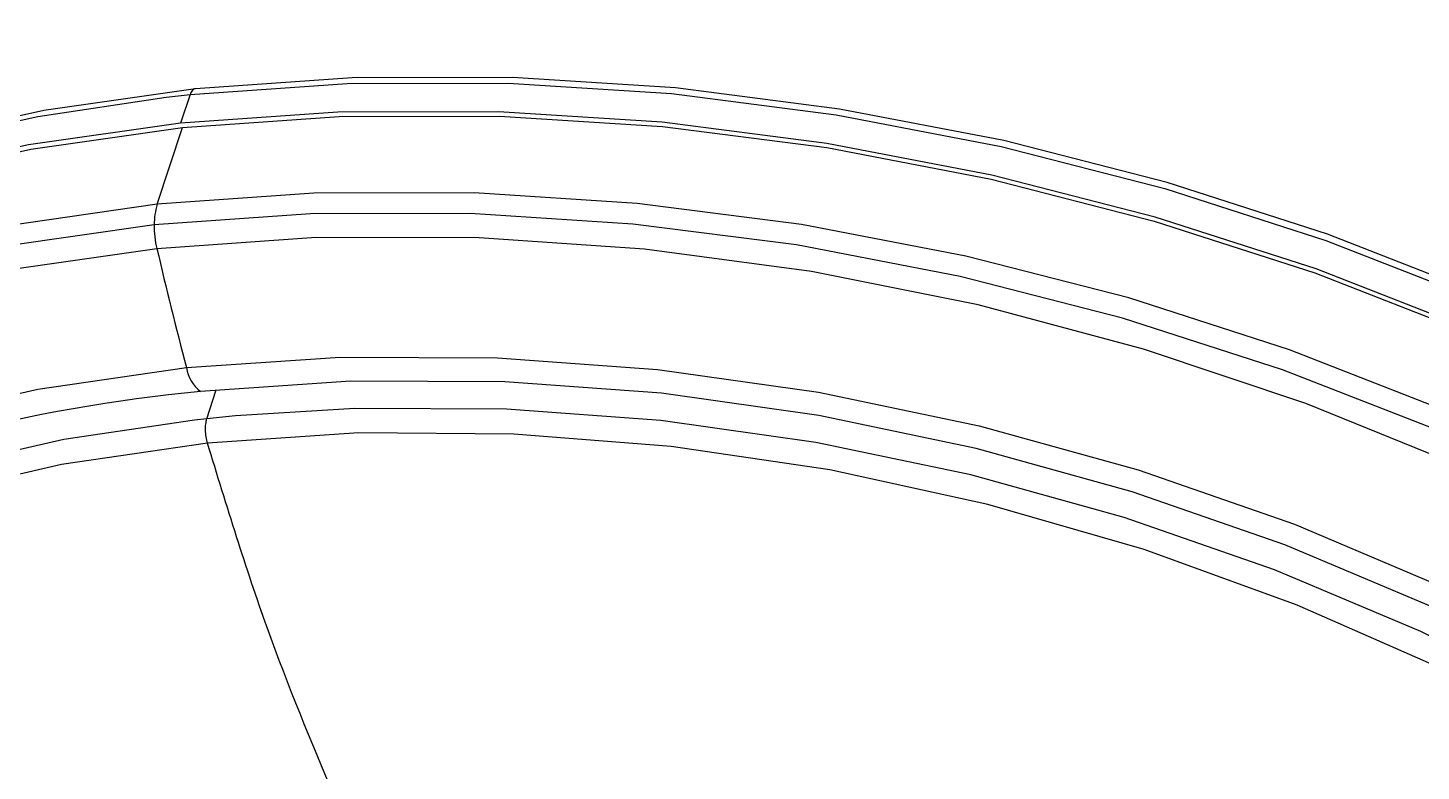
# Model space of a CAD drawing. Extents: x 400 to 501, y 484 to 634.
# Drawn here: x 429.445 to 430.755, y 581.898 to 582.597 of the extents above; entities that cross this region are included whole.
import ezdxf

# ---------------------------------------------------------------- set-up
doc = ezdxf.new("R2010")
doc.units = 0
doc.header["$MEASUREMENT"] = 0
doc.layers.add('DIM', color=3, linetype='Continuous')
doc.layers.add('GEOMETRY', color=3, linetype='Continuous', lineweight=25)

# ---------------------------------------------------------------- blocks, each defined once
blk = doc.blocks.new('2026 GRANDEE')
at = {"layer": 'GEOMETRY'}
for p, q in [((-20.85, -14.3089), (-20.8276, -14.3064)), ((-20.8276, -14.3064), (-20.8365, -14.3333)), ((-20.8585, -14.4096), (-20.8347, -14.3373)), ((-20.8117, -14.6112), (-20.8031, -14.584)), ((-20.7847, -14.6086), (-20.8117, -14.6112)), ((-20.8117, -14.6112), (-20.8235, -14.6125))]:
    blk.add_line(p, q, dxfattribs=at)
at = {"layer": 'GEOMETRY', "flags": 128}
for points in [[(-18.4406, -15.9578), (-18.4391, -15.9014), (-18.4463, -15.7873), (-18.467, -15.6718), (-18.5009, -15.556), (-18.5478, -15.4406), (-18.6074, -15.3265), (-18.6792, -15.2147), (-18.7626, -15.1059), (-18.8571, -15.0011), (-18.9619, -14.9009), (-19.0762, -14.8061), (-19.1992, -14.7176), (-19.3298, -14.6359), (-19.4672, -14.5616), (-19.6102, -14.4954), (-19.7578, -14.4377), (-19.9088, -14.3891), (-20.0622, -14.3497), (-20.2167, -14.32), (-20.3711, -14.3002), (-20.5244, -14.2904), (-20.6752, -14.2907), (-20.8225, -14.3011)], [(-20.8225, -14.3011), (-20.9652, -14.3215), (-21.1021, -14.3518), (-21.2323, -14.3917), (-21.3547, -14.4409), (-21.4684, -14.4991), (-21.5725, -14.5658), (-21.6663, -14.6405), (-21.749, -14.7226), (-21.8199, -14.8116), (-21.8787, -14.9066), (-21.888, -14.9245)], [(-20.8276, -14.3064), (-20.6798, -14.296), (-20.5285, -14.2957), (-20.3748, -14.3055), (-20.2198, -14.3254), (-20.0649, -14.3552), (-19.911, -14.3947), (-19.7595, -14.4435), (-19.6114, -14.5014), (-19.468, -14.5678), (-19.3302, -14.6423), (-19.1991, -14.7242), (-19.0758, -14.8131), (-18.9611, -14.9081), (-18.856, -15.0086), (-18.7612, -15.1138), (-18.6775, -15.2229), (-18.6054, -15.3351), (-18.5457, -15.4495)], [(-20.8225, -14.3011), (-20.8233, -14.3011), (-20.824, -14.3013), (-20.8247, -14.3018), (-20.8254, -14.3024), (-20.826, -14.3031), (-20.8266, -14.3041), (-20.8271, -14.3052), (-20.8276, -14.3064)], [(-21.9476, -15.0548), (-21.9333, -15.0147), (-21.8871, -14.9139), (-21.8282, -14.8185), (-21.757, -14.7293), (-21.674, -14.6469), (-21.58, -14.572), (-21.4755, -14.5051), (-21.3615, -14.4467), (-21.2387, -14.3973), (-21.1081, -14.3573), (-20.9707, -14.3269), (-20.85, -14.3089)], [(-20.8365, -14.3333), (-20.9796, -14.3538), (-21.117, -14.3842), (-21.2476, -14.4242), (-21.3703, -14.4736), (-21.4844, -14.532), (-21.5888, -14.5989), (-21.6829, -14.6738), (-21.7658, -14.7562), (-21.8371, -14.8454), (-21.896, -14.9408), (-21.9422, -15.0416), (-21.9753, -15.1471), (-21.9827, -15.1796)], [(-18.5546, -15.4764), (-18.6143, -15.362), (-18.6864, -15.2498), (-18.7701, -15.1407), (-18.8649, -15.0355), (-18.97, -14.935), (-19.0847, -14.84), (-19.208, -14.7511), (-19.339, -14.6692), (-19.4768, -14.5947), (-19.6203, -14.5283), (-19.7684, -14.4704), (-19.9199, -14.4216), (-20.0737, -14.3821), (-20.2287, -14.3523), (-20.3837, -14.3324), (-20.5374, -14.3226), (-20.6887, -14.3229), (-20.8365, -14.3333)], [(-21.9513, -15.0834), (-21.937, -15.0434), (-21.891, -14.9429), (-21.8322, -14.8479), (-21.7612, -14.7589), (-21.6785, -14.6768), (-21.5847, -14.602), (-21.4806, -14.5353), (-21.3669, -14.4771), (-21.2445, -14.4279), (-21.1143, -14.388), (-20.9774, -14.3577), (-20.8347, -14.3373)], [(-18.4923, -15.8291), (-18.5026, -15.7806), (-18.5365, -15.6647), (-18.5834, -15.5493), (-18.643, -15.4352), (-18.7148, -15.3234), (-18.7983, -15.2146), (-18.8928, -15.1097), (-18.9976, -15.0095), (-19.1119, -14.9147), (-19.2349, -14.8262), (-19.3656, -14.7444), (-19.5029, -14.6702), (-19.646, -14.604), (-19.7936, -14.5463), (-19.9447, -14.4976), (-20.0981, -14.4582), (-20.2526, -14.4285), (-20.407, -14.4087), (-20.5603, -14.3989), (-20.7112, -14.3992), (-20.8585, -14.4096)], [(-20.8585, -14.4096), (-21.0012, -14.43), (-21.1382, -14.4603), (-21.2684, -14.5002), (-21.3908, -14.5494), (-21.5045, -14.6076), (-21.6086, -14.6744), (-21.7024, -14.7491), (-21.7274, -14.772)], [(-18.5474, -15.6796), (-18.5941, -15.5646), (-18.6535, -15.451), (-18.7251, -15.3395), (-18.8083, -15.2311), (-18.9024, -15.1266), (-19.0069, -15.0267), (-19.1208, -14.9323), (-19.2433, -14.844), (-19.3735, -14.7626), (-19.5104, -14.6886), (-19.653, -14.6226), (-19.8001, -14.5651), (-19.9506, -14.5166), (-20.1034, -14.4774), (-20.2574, -14.4478), (-20.4113, -14.4281), (-20.5641, -14.4183), (-20.7144, -14.4186), (-20.8612, -14.4289)], [(-20.8612, -14.4289), (-21.0034, -14.4493), (-21.1399, -14.4795), (-21.2696, -14.5192), (-21.3916, -14.5683), (-21.5049, -14.6263), (-21.6087, -14.6928), (-21.7021, -14.7672), (-21.7845, -14.8491), (-21.8553, -14.9377), (-21.9138, -15.0325), (-21.9597, -15.1326), (-21.9927, -15.2374), (-22.0123, -15.346), (-22.0186, -15.4502)], [(-20.8588, -14.4513), (-21.0035, -14.4721), (-21.1423, -14.5033), (-21.274, -14.5445), (-21.3974, -14.5954), (-21.5116, -14.6556), (-21.6157, -14.7247), (-21.7089, -14.802), (-21.7904, -14.8869), (-21.8595, -14.9788)], [(-21.8721, -15.2789), (-21.8348, -15.1776), (-21.7841, -15.0814), (-21.7205, -14.9911), (-21.6445, -14.9076), (-21.5567, -14.8316), (-21.4579, -14.7636), (-21.3489, -14.7044), (-21.2307, -14.6543), (-21.1042, -14.6139), (-20.9706, -14.5833), (-20.831, -14.5631)], [(-18.8204, -15.4994), (-18.885, -15.4012), (-18.9666, -15.2974), (-19.0593, -15.1977), (-19.1623, -15.103), (-19.2747, -15.014), (-19.3955, -14.9315), (-19.5237, -14.8562), (-19.6583, -14.7888), (-19.798, -14.7298), (-19.9417, -14.6798), (-20.0882, -14.6392), (-20.2361, -14.6082), (-20.3843, -14.5872), (-20.5315, -14.5764), (-20.6764, -14.5758), (-20.8178, -14.5855)], [(-19.5376, -14.8778), (-19.67, -14.8114), (-19.8076, -14.7533), (-19.9491, -14.7041), (-20.0933, -14.664), (-20.239, -14.6336), (-20.3849, -14.6129), (-20.5299, -14.6023), (-20.6725, -14.6017), (-20.7847, -14.6086)]]:
    blk.add_lwpolyline(points, dxfattribs=at)
at = {"layer": 'GEOMETRY', "color": 4, "flags": 128}
for points in [[(-20.8347, -14.3373), (-20.6873, -14.3269), (-20.5364, -14.3266), (-20.3832, -14.3364), (-20.2287, -14.3562), (-20.0742, -14.3859), (-19.9208, -14.4253), (-19.7697, -14.474), (-19.6221, -14.5317), (-19.4791, -14.5979), (-19.3417, -14.6721), (-19.211, -14.7539), (-19.0881, -14.8424), (-18.9737, -14.9372), (-18.8689, -15.0374), (-18.7744, -15.1423), (-18.691, -15.2511), (-18.6192, -15.3629), (-18.5596, -15.477)], [(-18.547, -15.7522), (-18.5877, -15.6347), (-18.6418, -15.5181), (-18.7089, -15.4034), (-18.7885, -15.2914), (-18.8799, -15.1832), (-18.9823, -15.0795), (-19.0951, -14.9813), (-19.2171, -14.8892), (-19.3475, -14.8041), (-19.4853, -14.7266), (-19.6292, -14.6573), (-19.7782, -14.5969), (-19.931, -14.5457), (-20.0864, -14.5042), (-20.2432, -14.4728), (-20.4001, -14.4517), (-20.5558, -14.441), (-20.7091, -14.4409), (-20.8588, -14.4513)], [(-20.831, -14.5631), (-20.6865, -14.5532), (-20.5385, -14.5538), (-20.3881, -14.5648), (-20.2367, -14.5862), (-20.0855, -14.6179), (-19.9358, -14.6594), (-19.789, -14.7105), (-19.6463, -14.7708)], [(-20.8235, -14.6125), (-20.9463, -14.6308), (-21.0751, -14.6602), (-21.1969, -14.6992), (-21.3109, -14.7474), (-21.4159, -14.8045), (-21.5111, -14.87), (-21.5957, -14.9433), (-21.669, -15.0238), (-21.7303, -15.1107), (-21.7791, -15.2034), (-21.815, -15.3011), (-21.8377, -15.4029), (-21.847, -15.5079), (-21.8429, -15.6154), (-21.8252, -15.7242), (-21.7943, -15.8336), (-21.7504, -15.9426)], [(-20.8112, -14.6341), (-20.9485, -14.6542), (-21.0797, -14.6847), (-21.2036, -14.7252), (-21.3191, -14.7755), (-21.425, -14.835), (-21.5205, -14.9033), (-21.6047, -14.9796), (-21.6768, -15.0634), (-21.7362, -15.1538), (-21.7823, -15.25), (-21.8147, -15.3512), (-21.8332, -15.4564), (-21.8375, -15.5647), (-21.8276, -15.6752), (-21.8036, -15.7867), (-21.7657, -15.8983), (-21.7143, -16.0091), (-21.6498, -16.1179), (-21.5729, -16.2238), (-21.5572, -16.2431)], [(-19.6471, -14.8477), (-19.7865, -14.7865), (-19.9303, -14.7343), (-20.0772, -14.6919), (-20.2259, -14.6594), (-20.375, -14.6372), (-20.5231, -14.6256), (-20.6689, -14.6245), (-20.8112, -14.6341)]]:
    blk.add_lwpolyline(points, dxfattribs=at)
at = {"layer": 'GEOMETRY'}
for centre, radius, start, end in [((-20.7967, -14.4281), 0.0645, 163.3321, 180.7503), ((-20.7631, -14.4293), 0.0982, 179.7679, 192.9036), ((-17.4667, -13.6673), 3.4814, 193.0128, 194.9089), ((-20.796, -14.5577), 0.0354, 188.7498, 231.9677), ((-20.6665, -16.1438), 1.5656, 95.5456, 113.2226)]:
    blk.add_arc(centre, radius, start, end, dxfattribs=at)
at = {"layer": 'GEOMETRY', "ltscale": 16}
for points, knots in [([(-16.8763, -18.0406), (-16.8054, -18.0307), (-16.6635, -18.0107), (-16.4608, -17.964), (-16.287, -17.9034), (-16.1444, -17.8305), (-16.0312, -17.7514), (-15.9358, -17.6597), (-15.8601, -17.5569), (-15.8053, -17.4443), (-15.7713, -17.324), (-15.7568, -17.1983), (-15.7601, -17.0547), (-15.7854, -16.894), (-15.8357, -16.7177), (-15.9166, -16.5126), (-16.0365, -16.2808), (-16.2025, -16.0259), (-16.3951, -15.7779), (-16.6342, -15.5107), (-16.9232, -15.2275), (-17.2617, -14.9318), (-17.6421, -14.6297), (-18.066, -14.3228), (-18.5345, -14.0128), (-19.0195, -13.7162), (-19.5182, -13.4317), (-20.0704, -13.1347), (-20.6762, -12.8258), (-21.334, -12.505), (-21.9972, -12.1911), (-22.4417, -11.9856), (-22.664, -11.8829)], [0, 0, 0, 0, 0.020902, 0.0418582, 0.0628807, 0.0786729, 0.0944594, 0.1102111, 0.1259093, 0.1415875, 0.1572531, 0.1728962, 0.1885039, 0.2092532, 0.2300006, 0.2507677, 0.2819045, 0.3130119, 0.3441051, 0.3752187, 0.4167598, 0.4583697, 0.4999497, 0.5497847, 0.5996604, 0.6495613, 0.6993978, 0.7493139, 0.8118677, 0.8745148, 0.9372502, 1, 1, 1, 1]), ([(-18.4144, -17.3719), (-18.5586, -17.3693), (-18.847, -17.364), (-19.2824, -17.3438), (-19.7201, -17.3114), (-20.1118, -17.2657), (-20.4553, -17.2041), (-20.7477, -17.1294), (-21.0084, -17.0346), (-21.2329, -16.9256), (-21.4214, -16.8103), (-21.5924, -16.68), (-21.7606, -16.5218), (-21.918, -16.3352), (-22.059, -16.1227), (-22.1938, -15.8693), (-22.3137, -15.5758), (-22.4258, -15.2077), (-22.5107, -14.8038), (-22.5676, -14.3657), (-22.5759, -14.0776), (-22.5801, -13.9335)], [0, 0, 0, 0, 0.062446, 0.124945, 0.187308, 0.249767, 0.291526, 0.333167, 0.374716, 0.405947, 0.437184, 0.468407, 0.499619, 0.541309, 0.583045, 0.624776, 0.687329, 0.74995, 0.833391, 0.916662, 1, 1, 1, 1]), ([(-18.033, -18.1375), (-18.2036, -18.1336), (-18.5448, -18.1259), (-19.0606, -18.0999), (-19.5797, -18.0645), (-20.016, -18.0257), (-20.3669, -17.9848), (-20.6308, -17.9461), (-20.8937, -17.8937), (-21.1523, -17.8192), (-21.4018, -17.7181), (-21.6406, -17.5965), (-21.8695, -17.4617), (-22.1114, -17.3006), (-22.3571, -17.1076), (-22.5916, -16.8781), (-22.7897, -16.6342), (-22.9538, -16.3814), (-23.0886, -16.1241), (-23.2169, -15.8216), (-23.3287, -15.4748), (-23.4154, -15.0861), (-23.4712, -14.6987), (-23.4847, -14.4419), (-23.4914, -14.3133)], [0, 0, 0, 0, 0.062453, 0.124913, 0.187383, 0.249742, 0.280998, 0.31232, 0.343605, 0.374793, 0.405981, 0.437221, 0.46847, 0.499697, 0.541336, 0.583044, 0.624774, 0.666476, 0.708188, 0.749936, 0.812533, 0.875063, 0.937466, 1, 1, 1, 1])]:
    blk.add_open_spline(points, degree=3, knots=knots, dxfattribs=at)
at = {"layer": 'GEOMETRY', "color": 4}
blk.add_open_spline([(-17.4301, -17.1184), (-17.3985, -17.0706), (-17.3353, -16.975), (-17.2954, -16.8098), (-17.2924, -16.6375), (-17.326, -16.4422), (-17.3986, -16.2273), (-17.5099, -15.9961), (-17.6685, -15.7314), (-17.8839, -15.4368), (-18.1637, -15.1182), (-18.4745, -14.813), (-18.848, -14.4887), (-19.2885, -14.1511), (-19.7963, -13.8047), (-20.3238, -13.477), (-20.8688, -13.1676), (-21.4283, -12.875), (-21.8114, -12.6937), (-22.0032, -12.603)], degree=3, knots=[0, 0, 0, 0, 0.031543, 0.063132, 0.094641, 0.126041, 0.167822, 0.209402, 0.250953, 0.313288, 0.375547, 0.437853, 0.500285, 0.583537, 0.666681, 0.74995, 0.833109, 0.916463, 1, 1, 1, 1], dxfattribs=at)
at = {"layer": 'GEOMETRY'}
blk.add_open_spline([(-20.8112, -14.6341), (-20.8117, -14.6322), (-20.8126, -14.6283), (-20.8131, -14.622), (-20.8129, -14.616), (-20.8121, -14.6128), (-20.8117, -14.6112)], degree=3, dxfattribs=at)
blk.add_open_spline([(-20.6918, -14.9666), (-20.7135, -14.9148), (-20.7568, -14.8112), (-20.7931, -14.6931), (-20.8112, -14.6341)], degree=3, knots=[0, 0, 0, 0, 0.5, 1, 1, 1, 1], dxfattribs=at)

msp = doc.modelspace()

# ---------------------------------------------------------------- block references
at = {"layer": 'DIM'}
msp.add_blockref('2026 GRANDEE', (450.4248, 596.8403), dxfattribs=at)

doc.saveas('drawing.dxf')
